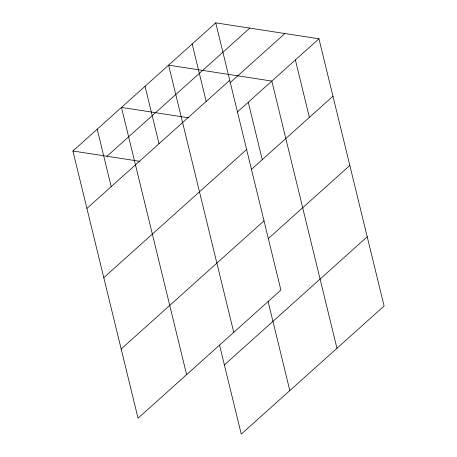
<?xml version="1.0" encoding="UTF-8"?>
<svg xmlns="http://www.w3.org/2000/svg" width="457" height="457" viewBox="0 0 457 457"><rect width="100%" height="100%" fill="white"/><g stroke="black" fill="none" stroke-linecap="round" stroke-linejoin="round"><path stroke-width="0.69" d="M215.744 22.85L280.884 290.064L138.048 418.212L72.909 150.999L215.744 22.85L318.952 38.788L384.091 306.001L241.256 434.15L219.531 345.035M106.967 156.254L249.802 28.111M86.91 208.432L229.745 80.283M229.9 82.866L284.894 33.527M237.252 112.091L318.952 38.788M103.785 277.656L246.62 149.513M251.253 169.524L332.953 96.221M121.174 348.982L264.009 220.84M268.128 238.748L349.828 165.451M224.381 364.92L367.217 236.777M188.518 117.78L121.471 107.429L186.616 374.643M72.909 150.999L139.951 161.35M295.382 59.936L309.383 117.369M336.958 348.291L271.818 81.078L168.61 65.14L233.75 332.353M248.248 102.219L262.249 159.659M268.093 301.466L289.818 390.581M192.174 43.992L206.176 101.431M145.04 86.282L159.042 143.715M97.192 129.211L111.194 186.645"/></g></svg>
